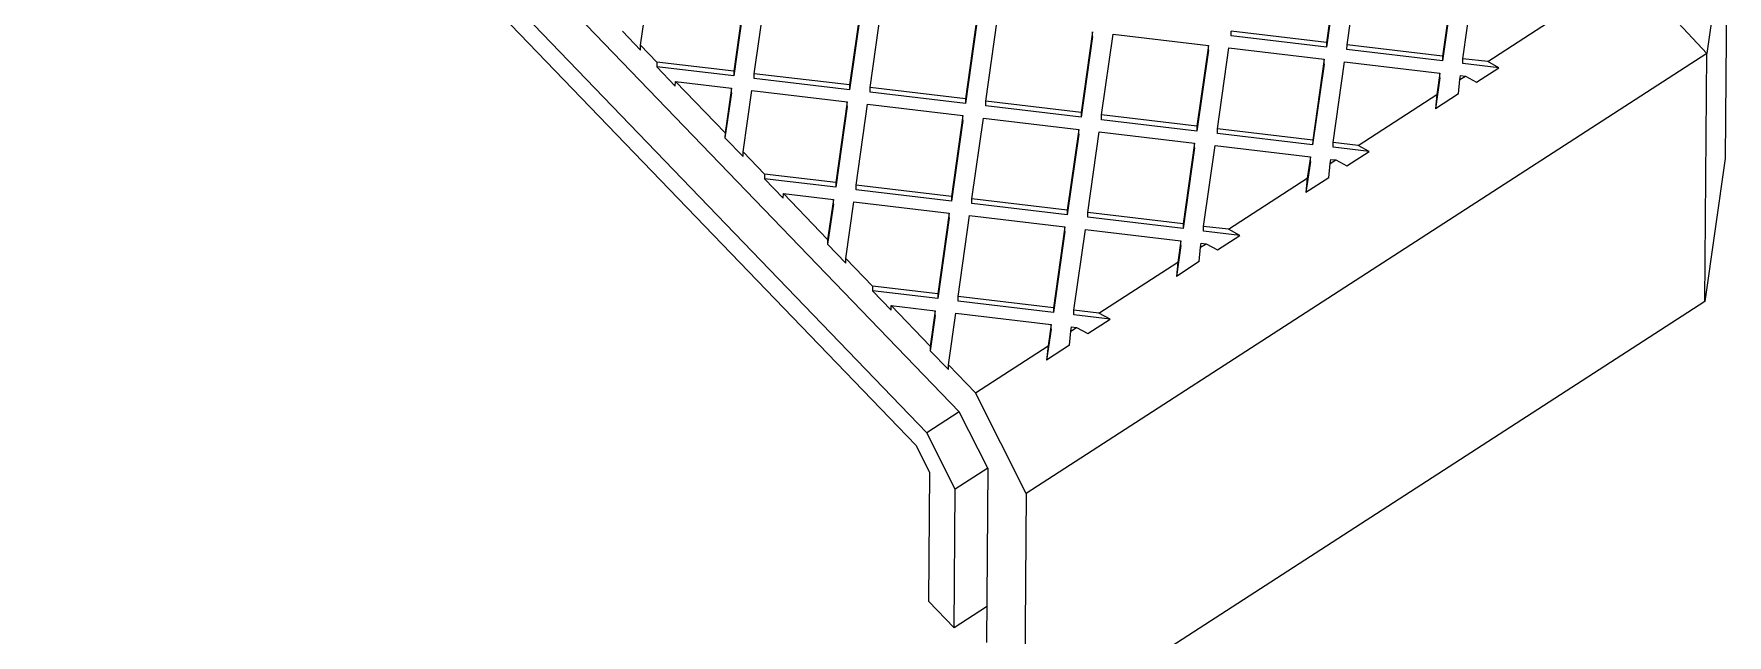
# Model space of a CAD drawing. Header units: millimetres. Extents: x -2140 to -1200, y 2406 to 2649.
# Drawn here: x -1930.17 to -1909.69, y 2482.27 to 2489.55 of the extents above; entities that cross this region are included whole.
import ezdxf

# ---------------------------------------------------------------- set-up
doc = ezdxf.new("R2010")
doc.units = ezdxf.units.MM

msp = doc.modelspace()

# ---------------------------------------------------------------- linework, layer by layer
at = {"color": 7, "linetype": 'Continuous', "lineweight": 25}
for p, q in [((-1918.981, 2484.971), (-1929.651, 2496.054)), ((-1919.373, 2484.717), (-1930.043, 2495.801)), ((-1930.045, 2495.515), (-1919.504, 2484.565)), ((-1909.691, 2491.037), (-1909.936, 2489.309)), ((-1909.691, 2491.037), (-1909.715, 2488.035)), ((-1914.398, 2490.418), (-1914.537, 2489.44)), ((-1914.399, 2490.361), (-1914.537, 2489.383)), ((-1914.289, 2489.411), (-1914.151, 2490.388)), ((-1909.936, 2489.309), (-1910.877, 2490.315)), ((-1922.835, 2489.407), (-1922.722, 2490.207)), ((-1912.997, 2490.251), (-1913.136, 2489.274)), ((-1912.998, 2490.194), (-1913.136, 2489.217)), ((-1912.888, 2489.244), (-1912.75, 2490.222)), ((-1921.569, 2490.013), (-1921.708, 2489.035)), ((-1921.569, 2490.07), (-1921.707, 2489.092)), ((-1921.46, 2489.063), (-1921.321, 2490.04)), ((-1920.168, 2489.903), (-1920.307, 2488.926)), ((-1920.059, 2488.896), (-1919.92, 2489.874)), ((-1920.168, 2489.846), (-1920.307, 2488.869)), ((-1918.767, 2489.737), (-1918.906, 2488.759)), ((-1918.768, 2489.679), (-1918.906, 2488.702)), ((-1918.658, 2488.73), (-1918.52, 2489.707)), ((-1912.588, 2489.209), (-1911.634, 2489.826)), ((-1922.836, 2489.349), (-1923.055, 2489.577)), ((-1917.367, 2489.513), (-1917.506, 2488.535)), ((-1917.367, 2489.57), (-1917.505, 2488.593)), ((-1917.367, 2489.513), (-1917.367, 2489.57)), ((-1917.258, 2488.563), (-1917.119, 2489.54)), ((-1917.119, 2489.54), (-1915.966, 2489.403)), ((-1915.69, 2489.52), (-1915.69, 2489.578)), ((-1914.537, 2489.44), (-1915.69, 2489.578)), ((-1914.537, 2489.383), (-1915.69, 2489.52)), ((-1922.836, 2489.349), (-1922.835, 2489.407)), ((-1922.639, 2489.203), (-1922.835, 2489.407)), ((-1909.936, 2489.309), (-1918.169, 2483.983)), ((-1915.966, 2489.403), (-1916.105, 2488.426)), ((-1915.967, 2489.346), (-1916.105, 2488.369)), ((-1915.967, 2489.346), (-1915.966, 2489.403)), ((-1915.857, 2488.396), (-1915.719, 2489.374)), ((-1915.719, 2489.374), (-1914.566, 2489.237)), ((-1914.537, 2489.44), (-1914.537, 2489.383)), ((-1914.29, 2489.354), (-1914.289, 2489.411)), ((-1913.136, 2489.217), (-1914.29, 2489.354)), ((-1913.136, 2489.274), (-1914.289, 2489.411)), ((-1913.136, 2489.274), (-1913.136, 2489.217)), ((-1909.96, 2486.307), (-1909.936, 2489.309)), ((-1922.639, 2489.203), (-1922.64, 2489.146)), ((-1922.415, 2488.912), (-1922.64, 2489.146)), ((-1921.708, 2489.035), (-1922.64, 2489.146)), ((-1921.707, 2489.092), (-1922.639, 2489.203)), ((-1921.707, 2489.092), (-1921.708, 2489.035)), ((-1921.46, 2489.006), (-1921.46, 2489.063)), ((-1920.307, 2488.926), (-1921.46, 2489.063)), ((-1914.566, 2489.179), (-1914.705, 2488.202)), ((-1914.566, 2489.237), (-1914.704, 2488.259)), ((-1914.566, 2489.179), (-1914.566, 2489.237)), ((-1914.457, 2488.23), (-1914.318, 2489.207)), ((-1914.318, 2489.207), (-1913.165, 2489.07)), ((-1913.165, 2489.07), (-1913.202, 2488.811)), ((-1913.165, 2489.013), (-1913.165, 2489.07)), ((-1912.889, 2489.187), (-1912.888, 2489.244)), ((-1912.452, 2489.135), (-1912.889, 2489.187)), ((-1912.588, 2489.209), (-1912.888, 2489.244)), ((-1912.722, 2488.96), (-1912.452, 2489.135)), ((-1912.452, 2489.135), (-1912.588, 2489.209)), ((-1922.415, 2488.912), (-1922.414, 2488.969)), ((-1921.813, 2488.345), (-1922.414, 2488.969)), ((-1922.414, 2488.969), (-1921.736, 2488.889)), ((-1921.736, 2488.889), (-1921.813, 2488.345)), ((-1921.737, 2488.832), (-1921.736, 2488.889)), ((-1921.594, 2488.117), (-1921.488, 2488.859)), ((-1921.488, 2488.859), (-1920.335, 2488.722)), ((-1920.307, 2488.869), (-1921.46, 2489.006)), ((-1920.307, 2488.926), (-1920.307, 2488.869)), ((-1920.059, 2488.839), (-1920.059, 2488.896)), ((-1918.906, 2488.759), (-1920.059, 2488.896)), ((-1913.165, 2489.013), (-1913.218, 2488.639)), ((-1912.941, 2488.818), (-1912.924, 2488.991)), ((-1912.924, 2488.991), (-1912.917, 2489.041)), ((-1912.924, 2488.991), (-1912.858, 2489.034)), ((-1912.917, 2489.041), (-1912.858, 2489.034)), ((-1912.858, 2489.034), (-1912.722, 2488.96)), ((-1921.737, 2488.832), (-1921.814, 2488.288)), ((-1920.335, 2488.722), (-1920.474, 2487.745)), ((-1920.336, 2488.665), (-1920.474, 2487.688)), ((-1920.336, 2488.665), (-1920.335, 2488.722)), ((-1920.226, 2487.715), (-1920.088, 2488.693)), ((-1920.088, 2488.693), (-1918.935, 2488.555)), ((-1918.906, 2488.702), (-1920.059, 2488.839)), ((-1918.906, 2488.759), (-1918.906, 2488.702)), ((-1918.659, 2488.673), (-1918.658, 2488.73)), ((-1917.506, 2488.535), (-1918.659, 2488.673)), ((-1917.505, 2488.593), (-1918.658, 2488.73)), ((-1914.156, 2488.194), (-1913.202, 2488.811)), ((-1912.941, 2488.818), (-1913.218, 2488.639)), ((-1913.202, 2488.811), (-1913.218, 2488.639)), ((-1918.935, 2488.498), (-1919.074, 2487.521)), ((-1918.935, 2488.555), (-1919.073, 2487.578)), ((-1918.935, 2488.498), (-1918.935, 2488.555)), ((-1918.826, 2487.549), (-1918.687, 2488.526)), ((-1918.687, 2488.526), (-1917.534, 2488.389)), ((-1917.505, 2488.593), (-1917.506, 2488.535)), ((-1917.258, 2488.506), (-1917.258, 2488.563)), ((-1916.105, 2488.426), (-1917.258, 2488.563)), ((-1916.105, 2488.369), (-1917.258, 2488.506)), ((-1921.813, 2488.345), (-1921.814, 2488.288)), ((-1921.594, 2488.06), (-1921.814, 2488.288)), ((-1917.534, 2488.389), (-1917.673, 2487.411)), ((-1917.535, 2488.332), (-1917.673, 2487.354)), ((-1917.535, 2488.332), (-1917.534, 2488.389)), ((-1917.425, 2487.382), (-1917.287, 2488.359)), ((-1917.287, 2488.359), (-1916.134, 2488.222)), ((-1916.105, 2488.426), (-1916.105, 2488.369)), ((-1915.858, 2488.339), (-1915.857, 2488.396)), ((-1914.705, 2488.202), (-1915.858, 2488.339)), ((-1914.704, 2488.259), (-1915.857, 2488.396)), ((-1914.704, 2488.259), (-1914.705, 2488.202)), ((-1921.594, 2488.06), (-1921.594, 2488.117)), ((-1921.334, 2487.847), (-1921.594, 2488.117)), ((-1916.134, 2488.165), (-1916.273, 2487.188)), ((-1916.134, 2488.222), (-1916.272, 2487.245)), ((-1916.134, 2488.165), (-1916.134, 2488.222)), ((-1916.025, 2487.215), (-1915.886, 2488.193)), ((-1915.886, 2488.193), (-1914.733, 2488.056)), ((-1914.733, 2488.056), (-1914.77, 2487.797)), ((-1914.733, 2487.998), (-1914.733, 2488.056)), ((-1914.457, 2488.173), (-1914.457, 2488.23)), ((-1914.156, 2488.194), (-1914.457, 2488.23)), ((-1914.02, 2488.121), (-1914.457, 2488.173)), ((-1914.29, 2487.946), (-1914.02, 2488.121)), ((-1914.02, 2488.121), (-1914.156, 2488.194)), ((-1909.715, 2488.035), (-1909.96, 2486.307)), ((-1921.334, 2487.847), (-1921.334, 2487.79)), ((-1920.474, 2487.745), (-1921.334, 2487.847)), ((-1914.733, 2487.998), (-1914.786, 2487.625)), ((-1914.509, 2487.804), (-1914.492, 2487.976)), ((-1914.492, 2487.976), (-1914.485, 2488.026)), ((-1914.492, 2487.976), (-1914.426, 2488.019)), ((-1914.485, 2488.026), (-1914.426, 2488.019)), ((-1914.426, 2488.019), (-1914.29, 2487.946)), ((-1921.109, 2487.556), (-1921.334, 2487.79)), ((-1920.474, 2487.688), (-1921.334, 2487.79)), ((-1920.474, 2487.745), (-1920.474, 2487.688)), ((-1920.227, 2487.658), (-1920.226, 2487.715)), ((-1919.074, 2487.521), (-1920.227, 2487.658)), ((-1919.073, 2487.578), (-1920.226, 2487.715)), ((-1915.724, 2487.18), (-1914.77, 2487.797)), ((-1914.509, 2487.804), (-1914.786, 2487.625)), ((-1914.77, 2487.797), (-1914.786, 2487.625)), ((-1921.109, 2487.556), (-1921.108, 2487.613)), ((-1920.572, 2487.055), (-1921.108, 2487.613)), ((-1921.108, 2487.613), (-1920.503, 2487.541)), ((-1920.503, 2487.541), (-1920.572, 2487.055)), ((-1920.503, 2487.484), (-1920.572, 2486.998)), ((-1920.503, 2487.484), (-1920.503, 2487.541)), ((-1920.352, 2486.827), (-1920.255, 2487.512)), ((-1920.255, 2487.512), (-1919.102, 2487.374)), ((-1919.073, 2487.578), (-1919.074, 2487.521)), ((-1918.826, 2487.491), (-1918.826, 2487.549)), ((-1917.673, 2487.411), (-1918.826, 2487.549)), ((-1917.673, 2487.354), (-1918.826, 2487.491)), ((-1919.102, 2487.374), (-1919.241, 2486.397)), ((-1919.103, 2487.317), (-1919.241, 2486.34)), ((-1919.103, 2487.317), (-1919.102, 2487.374)), ((-1918.993, 2486.367), (-1918.855, 2487.345)), ((-1918.855, 2487.345), (-1917.702, 2487.208)), ((-1917.702, 2487.208), (-1917.84, 2486.23)), ((-1917.702, 2487.151), (-1917.702, 2487.208)), ((-1917.673, 2487.411), (-1917.673, 2487.354)), ((-1917.426, 2487.325), (-1917.425, 2487.382)), ((-1916.273, 2487.188), (-1917.426, 2487.325)), ((-1916.272, 2487.245), (-1917.425, 2487.382)), ((-1916.272, 2487.245), (-1916.273, 2487.188)), ((-1916.025, 2487.158), (-1916.025, 2487.215)), ((-1915.724, 2487.18), (-1916.025, 2487.215)), ((-1920.572, 2487.055), (-1920.572, 2486.998)), ((-1917.702, 2487.151), (-1917.841, 2486.173)), ((-1917.593, 2486.201), (-1917.454, 2487.178)), ((-1917.454, 2487.178), (-1916.301, 2487.041)), ((-1916.301, 2487.041), (-1916.338, 2486.783)), ((-1916.301, 2486.984), (-1916.301, 2487.041)), ((-1916.06, 2486.962), (-1916.053, 2487.012)), ((-1916.06, 2486.962), (-1915.994, 2487.005)), ((-1916.053, 2487.012), (-1915.994, 2487.005)), ((-1915.588, 2487.106), (-1916.025, 2487.158)), ((-1915.994, 2487.005), (-1915.858, 2486.931)), ((-1915.858, 2486.931), (-1915.588, 2487.106)), ((-1915.588, 2487.106), (-1915.724, 2487.18)), ((-1920.353, 2486.77), (-1920.572, 2486.998)), ((-1920.353, 2486.77), (-1920.352, 2486.827)), ((-1920.028, 2486.491), (-1920.352, 2486.827)), ((-1916.301, 2486.984), (-1916.354, 2486.61)), ((-1916.077, 2486.789), (-1916.06, 2486.962)), ((-1917.292, 2486.165), (-1916.338, 2486.783)), ((-1916.077, 2486.789), (-1916.354, 2486.61)), ((-1916.338, 2486.783), (-1916.354, 2486.61)), ((-1920.028, 2486.491), (-1920.028, 2486.433)), ((-1919.241, 2486.397), (-1920.028, 2486.491)), ((-1919.803, 2486.199), (-1920.028, 2486.433)), ((-1919.241, 2486.34), (-1920.028, 2486.433)), ((-1919.241, 2486.397), (-1919.241, 2486.34)), ((-1909.96, 2486.307), (-1942.889, 2465.003)), ((-1919.803, 2486.199), (-1919.803, 2486.257)), ((-1919.33, 2485.766), (-1919.803, 2486.257)), ((-1919.803, 2486.257), (-1919.27, 2486.193)), ((-1919.27, 2486.193), (-1919.33, 2485.766)), ((-1919.27, 2486.136), (-1919.27, 2486.193)), ((-1918.994, 2486.31), (-1918.993, 2486.367)), ((-1917.841, 2486.173), (-1918.994, 2486.31)), ((-1917.84, 2486.23), (-1918.993, 2486.367)), ((-1917.84, 2486.23), (-1917.841, 2486.173)), ((-1917.593, 2486.144), (-1917.593, 2486.201)), ((-1917.292, 2486.165), (-1917.593, 2486.201)), ((-1919.27, 2486.136), (-1919.331, 2485.709)), ((-1919.111, 2485.538), (-1919.022, 2486.164)), ((-1919.022, 2486.164), (-1917.869, 2486.027)), ((-1917.869, 2486.027), (-1917.906, 2485.768)), ((-1917.87, 2485.969), (-1917.869, 2486.027)), ((-1917.629, 2485.947), (-1917.621, 2485.997)), ((-1917.629, 2485.947), (-1917.562, 2485.99)), ((-1917.621, 2485.997), (-1917.562, 2485.99)), ((-1917.156, 2486.092), (-1917.593, 2486.144)), ((-1917.562, 2485.99), (-1917.426, 2485.917)), ((-1917.426, 2485.917), (-1917.156, 2486.092)), ((-1917.156, 2486.092), (-1917.292, 2486.165)), ((-1917.87, 2485.969), (-1917.923, 2485.596)), ((-1917.645, 2485.775), (-1917.923, 2485.596)), ((-1917.645, 2485.775), (-1917.629, 2485.947)), ((-1919.33, 2485.766), (-1919.331, 2485.709)), ((-1919.111, 2485.481), (-1919.331, 2485.709)), ((-1918.785, 2485.199), (-1917.906, 2485.768)), ((-1917.906, 2485.768), (-1917.923, 2485.596)), ((-1919.111, 2485.481), (-1919.111, 2485.538)), ((-1918.785, 2485.199), (-1919.111, 2485.538)), ((-1918.169, 2483.983), (-1918.785, 2485.199)), ((-1918.981, 2484.971), (-1919.373, 2484.717)), ((-1918.636, 2484.289), (-1918.981, 2484.971)), ((-1919.504, 2484.565), (-1919.339, 2484.239)), ((-1919.028, 2484.035), (-1919.373, 2484.717)), ((-1919.339, 2484.239), (-1919.351, 2482.677)), ((-1918.636, 2484.289), (-1919.028, 2484.035)), ((-1918.636, 2484.289), (-1918.652, 2482.179)), ((-1919.041, 2482.354), (-1919.028, 2484.035)), ((-1918.169, 2483.983), (-1918.186, 2481.696)), ((-1919.351, 2482.677), (-1919.041, 2482.354)), ((-1918.649, 2482.608), (-1919.041, 2482.354))]:
    msp.add_line(p, q, dxfattribs=at)

doc.saveas('drawing.dxf')
